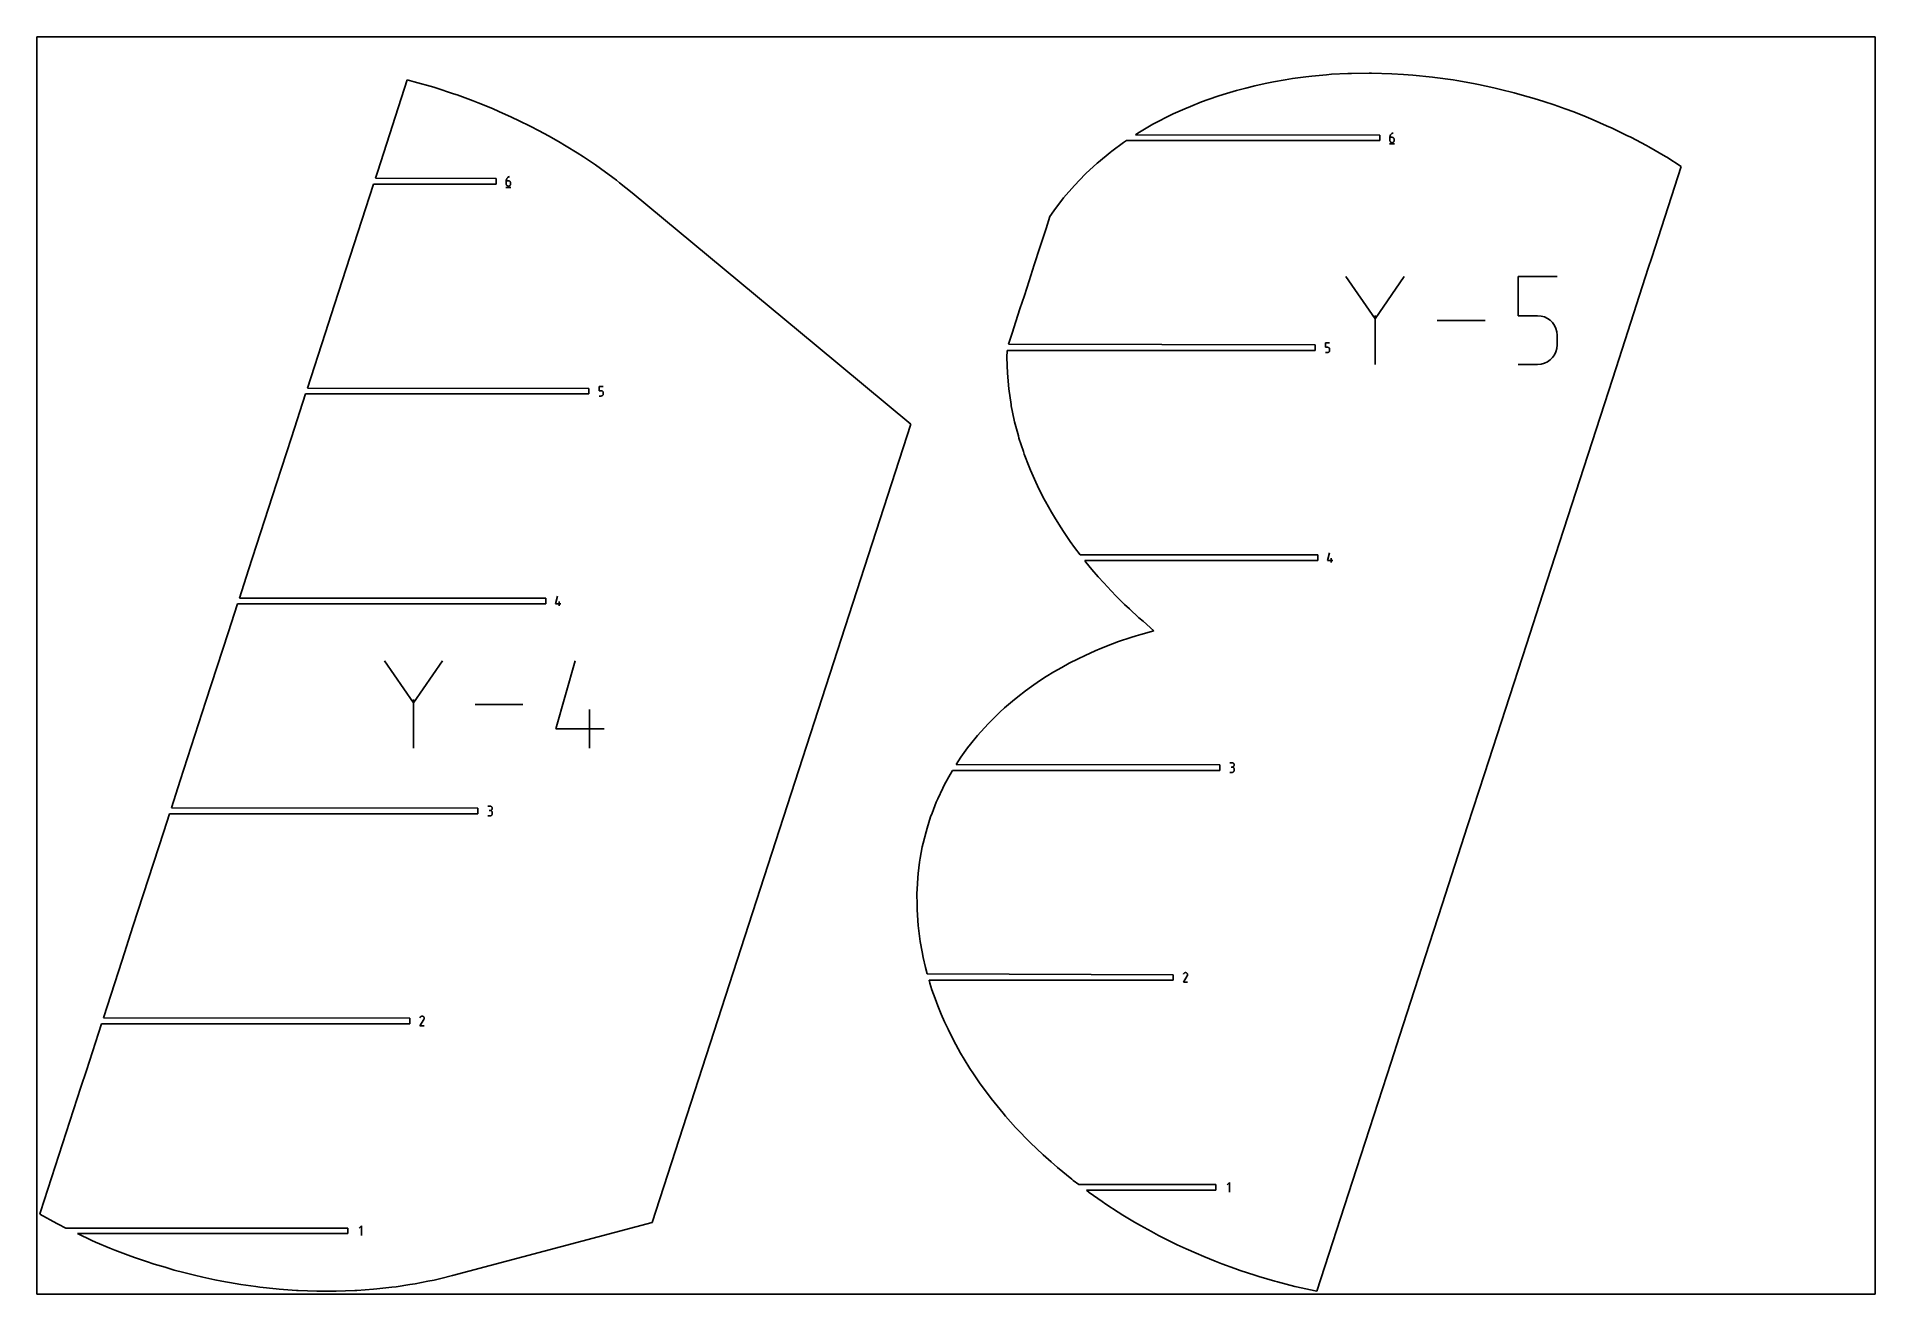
# Model space of a CAD drawing. Extents: x 0 to 38, y 0 to 26.
import ezdxf

# ---------------------------------------------------------------- set-up
doc = ezdxf.new("R2010")
doc.units = 0

msp = doc.modelspace()

# ---------------------------------------------------------------- linework, layer by layer
at = {"layer": 'annotation', "color": 1}
for p, q in [((27.971881, 23.947362), (27.969011, 23.934374)), ((27.976519, 23.95966), (27.971881, 23.947362)), ((27.982803, 23.971106), (27.976519, 23.95966)), ((27.990615, 23.981538), (27.982803, 23.971106)), ((27.999835, 23.990797), (27.990615, 23.981538)), ((28.010342, 23.998721), (27.999835, 23.990797)), ((28.022017, 24.005148), (28.010342, 23.998721)), ((28.03474, 24.009919), (28.022017, 24.005148)), ((28.03474, 24.009919), (28.03474, 24.009919)), ((27.962465, 23.784919), (28.062465, 23.784919)), ((27.969011, 23.934374), (27.968027, 23.920856)), ((27.968027, 23.920856), (27.968027, 23.854381)), ((28.01244, 23.920856), (27.968027, 23.920856)), ((27.968027, 23.854381), (27.968027, 23.854381)), ((27.968027, 23.854381), (27.968744, 23.846392)), ((27.968744, 23.846392), (27.970811, 23.838871)), ((27.970811, 23.838871), (27.974101, 23.831945)), ((27.974101, 23.831945), (27.978488, 23.825739)), ((27.978488, 23.825739), (27.983844, 23.820379)), ((27.983844, 23.820379), (27.990044, 23.815991)), ((27.990044, 23.815991), (27.996961, 23.812702)), ((27.996961, 23.812702), (28.004469, 23.810635)), ((28.004469, 23.810635), (28.01244, 23.809919)), ((28.020427, 23.920143), (28.01244, 23.920856)), ((28.01244, 23.809919), (28.020427, 23.810635)), ((28.01244, 23.809919), (28.01244, 23.809919)), ((28.027944, 23.918087), (28.020427, 23.920143)), ((28.020427, 23.810635), (28.027944, 23.812702)), ((28.034863, 23.914812), (28.027944, 23.918087)), ((28.027944, 23.812702), (28.034863, 23.815991)), ((28.041061, 23.910442), (28.034863, 23.914812)), ((28.034863, 23.815991), (28.041061, 23.820379)), ((28.046413, 23.905101), (28.041061, 23.910442)), ((28.041061, 23.820379), (28.046413, 23.825739)), ((28.050792, 23.898913), (28.046413, 23.905101)), ((28.046413, 23.825739), (28.050792, 23.831945)), ((28.054076, 23.892002), (28.050792, 23.898913)), ((28.050792, 23.831945), (28.054076, 23.838871)), ((28.056137, 23.884491), (28.054076, 23.892002)), ((28.054076, 23.838871), (28.056137, 23.846392)), ((28.056852, 23.876506), (28.056137, 23.884491)), ((28.056137, 23.846392), (28.056852, 23.854381)), ((28.056852, 23.854381), (28.056852, 23.876506)), ((28.056852, 23.876506), (28.056852, 23.876506)), ((9.698734, 22.886545), (9.798734, 22.886545)), ((9.70528, 23.036), (9.704296, 23.022482)), ((9.704296, 23.022482), (9.704296, 22.956007)), ((9.748709, 23.022482), (9.704296, 23.022482)), ((9.704296, 22.956007), (9.704296, 22.956007)), ((9.704296, 22.956007), (9.705013, 22.948018)), ((9.705013, 22.948018), (9.70708, 22.940497)), ((9.70815, 23.048989), (9.70528, 23.036)), ((9.70708, 22.940497), (9.71037, 22.933571)), ((9.712787, 23.061286), (9.70815, 23.048989)), ((9.71037, 22.933571), (9.714757, 22.927365)), ((9.719072, 23.072732), (9.712787, 23.061286)), ((9.714757, 22.927365), (9.720113, 22.922005)), ((9.726884, 23.083165), (9.719072, 23.072732)), ((9.720113, 22.922005), (9.726313, 22.917618)), ((9.726313, 22.917618), (9.73323, 22.914328)), ((9.736104, 23.092423), (9.726884, 23.083165)), ((9.73323, 22.914328), (9.740737, 22.912261)), ((9.746611, 23.100347), (9.736104, 23.092423)), ((9.740737, 22.912261), (9.748709, 22.911545)), ((9.758286, 23.106774), (9.746611, 23.100347)), ((9.756696, 23.021769), (9.748709, 23.022482)), ((9.748709, 22.911545), (9.756696, 22.912261)), ((9.748709, 22.911545), (9.748709, 22.911545)), ((9.764212, 23.019713), (9.756696, 23.021769)), ((9.756696, 22.912261), (9.764212, 22.914328)), ((9.771009, 23.111545), (9.758286, 23.106774)), ((9.771132, 23.016438), (9.764212, 23.019713)), ((9.764212, 22.914328), (9.771132, 22.917618)), ((9.771009, 23.111545), (9.771009, 23.111545)), ((9.77733, 23.012068), (9.771132, 23.016438)), ((9.771132, 22.917618), (9.77733, 22.922005)), ((9.782681, 23.006727), (9.77733, 23.012068)), ((9.77733, 22.922005), (9.782681, 22.927365)), ((9.787061, 23.000539), (9.782681, 23.006727)), ((9.782681, 22.927365), (9.787061, 22.933571)), ((9.790344, 22.993628), (9.787061, 23.000539)), ((9.787061, 22.933571), (9.790344, 22.940497)), ((9.792406, 22.986117), (9.790344, 22.993628)), ((9.790344, 22.940497), (9.792406, 22.948018)), ((9.793121, 22.978132), (9.792406, 22.986117)), ((9.792406, 22.948018), (9.793121, 22.956007)), ((9.793121, 22.956007), (9.793121, 22.978132)), ((9.793121, 22.978132), (9.793121, 22.978132)), ((27.661328, 20.164901), (27.0564, 21.039709)), ((28.266142, 21.039709), (27.661328, 20.164901)), ((30.617956, 20.232059), (30.617956, 21.039653)), ((30.617956, 21.039653), (31.423389, 21.039653)), ((27.661328, 20.2353), (27.661328, 19.226063)), ((31.020673, 20.232059), (30.617956, 20.232059)), ((31.092982, 20.225595), (31.020673, 20.232059)), ((31.161072, 20.206953), (31.092982, 20.225595)), ((31.223798, 20.177258), (31.161072, 20.206953)), ((31.280014, 20.137633), (31.223798, 20.177258)), ((29.938052, 20.132886), (28.946444, 20.132886)), ((31.328576, 20.089202), (31.280014, 20.137633)), ((31.36834, 20.033091), (31.328576, 20.089202)), ((31.39816, 19.970422), (31.36834, 20.033091)), ((31.416891, 19.902321), (31.39816, 19.970422)), ((31.423389, 19.829911), (31.416891, 19.902321)), ((31.423389, 19.629292), (31.423389, 19.829911)), ((31.423389, 19.829911), (31.423389, 19.829911)), ((26.634204, 19.580844), (26.634204, 19.669907)), ((26.634204, 19.669907), (26.723028, 19.669907)), ((26.678616, 19.580844), (26.634204, 19.580844)), ((26.634204, 19.469907), (26.678616, 19.469907)), ((26.68659, 19.580132), (26.678616, 19.580844)), ((26.678616, 19.469907), (26.686587, 19.470624)), ((26.678616, 19.469907), (26.678616, 19.469907)), ((26.686587, 19.470624), (26.694094, 19.47269)), ((26.694099, 19.578076), (26.68659, 19.580132)), ((26.694094, 19.47269), (26.701011, 19.47598)), ((26.701017, 19.574801), (26.694099, 19.578076)), ((26.701011, 19.47598), (26.707211, 19.480368)), ((26.707217, 19.570431), (26.701017, 19.574801)), ((26.707211, 19.480368), (26.712568, 19.485728)), ((26.712572, 19.56509), (26.707217, 19.570431)), ((26.712568, 19.485728), (26.716955, 19.491934)), ((26.716957, 19.558902), (26.712572, 19.56509)), ((26.716955, 19.491934), (26.720244, 19.49886)), ((26.720246, 19.551991), (26.716957, 19.558902)), ((26.720244, 19.49886), (26.722311, 19.506381)), ((26.722312, 19.54448), (26.720246, 19.551991)), ((26.722311, 19.506381), (26.723028, 19.51437)), ((26.723028, 19.536495), (26.722312, 19.54448)), ((26.723028, 19.51437), (26.723028, 19.536495)), ((26.723028, 19.536495), (26.723028, 19.536495)), ((31.328539, 19.369573), (31.368315, 19.425846)), ((31.368315, 19.425846), (31.398147, 19.488651)), ((31.398147, 19.488651), (31.416887, 19.556847)), ((31.416887, 19.556847), (31.423389, 19.629292)), ((30.617956, 19.22612), (31.020673, 19.22612)), ((31.020673, 19.22612), (31.092952, 19.232619)), ((31.020673, 19.22612), (31.020673, 19.22612)), ((31.092952, 19.232619), (31.161027, 19.251355)), ((31.161027, 19.251355), (31.223747, 19.281187)), ((31.223747, 19.281187), (31.279967, 19.320973)), ((31.279967, 19.320973), (31.328539, 19.369573)), ((11.621459, 18.682471), (11.621459, 18.771534)), ((11.621459, 18.771534), (11.710284, 18.771534)), ((11.665871, 18.682471), (11.621459, 18.682471)), ((11.673846, 18.681758), (11.665871, 18.682471)), ((11.681355, 18.679702), (11.673846, 18.681758)), ((11.688272, 18.676427), (11.681355, 18.679702)), ((11.694472, 18.672057), (11.688272, 18.676427)), ((11.699828, 18.666716), (11.694472, 18.672057)), ((11.704213, 18.660528), (11.699828, 18.666716)), ((11.707501, 18.653617), (11.704213, 18.660528)), ((11.709567, 18.646106), (11.707501, 18.653617)), ((11.710284, 18.638121), (11.709567, 18.646106)), ((11.710284, 18.615996), (11.710284, 18.638121)), ((11.710284, 18.638121), (11.710284, 18.638121)), ((11.621459, 18.571534), (11.665871, 18.571534)), ((11.665871, 18.571534), (11.673842, 18.57225)), ((11.665871, 18.571534), (11.665871, 18.571534)), ((11.673842, 18.57225), (11.68135, 18.574317)), ((11.68135, 18.574317), (11.688267, 18.577606)), ((11.688267, 18.577606), (11.694467, 18.581994)), ((11.694467, 18.581994), (11.699823, 18.587354)), ((11.699823, 18.587354), (11.70421, 18.59356)), ((11.70421, 18.59356), (11.7075, 18.600486)), ((11.7075, 18.600486), (11.709567, 18.608007)), ((11.709567, 18.608007), (11.710284, 18.615996)), ((26.676967, 15.174359), (26.721317, 15.329896)), ((26.75473, 15.129896), (26.75473, 15.218721)), ((26.788017, 15.174359), (26.676967, 15.174359)), ((10.719546, 14.275985), (10.763895, 14.431522)), ((10.830595, 14.275985), (10.719546, 14.275985)), ((10.797308, 14.231522), (10.797308, 14.320347)), ((7.786144, 12.224826), (7.184621, 13.09471)), ((8.387554, 13.09471), (7.786144, 12.224826)), ((10.726132, 11.692231), (11.126016, 13.094654)), ((7.786144, 12.294828), (7.786144, 11.291272)), ((10.050054, 12.192991), (9.064027, 12.192991)), ((11.427286, 11.291329), (11.427286, 12.092228)), ((11.727426, 11.692231), (10.726132, 11.692231)), ((24.706914, 10.989653), (24.662502, 10.989653)), ((24.662502, 10.789892), (24.706914, 10.789892)), ((24.706914, 10.900828), (24.684676, 10.900828)), ((24.684676, 10.900828), (24.706914, 10.900828)), ((24.714902, 10.988936), (24.706914, 10.989653)), ((24.706914, 10.900828), (24.714902, 10.901546)), ((24.714902, 10.900111), (24.706914, 10.900828)), ((24.706914, 10.900828), (24.706914, 10.900828)), ((24.706914, 10.789892), (24.714902, 10.790608)), ((24.706914, 10.789892), (24.706914, 10.789892)), ((24.722418, 10.98687), (24.714902, 10.988936)), ((24.714902, 10.901546), (24.722418, 10.903613)), ((24.722418, 10.898045), (24.714902, 10.900111)), ((24.714902, 10.790608), (24.722418, 10.792673)), ((24.729337, 10.983582), (24.722418, 10.98687)), ((24.722418, 10.903613), (24.729337, 10.906904)), ((24.729337, 10.894757), (24.722418, 10.898045)), ((24.722418, 10.792673), (24.729337, 10.79596)), ((24.735535, 10.979198), (24.729337, 10.983582)), ((24.729337, 10.906904), (24.735535, 10.911294)), ((24.735535, 10.890374), (24.729337, 10.894757)), ((24.729337, 10.79596), (24.735535, 10.800342)), ((24.740887, 10.973847), (24.735535, 10.979198)), ((24.735535, 10.911294), (24.740887, 10.916656)), ((24.740887, 10.885022), (24.735535, 10.890374)), ((24.735535, 10.800342), (24.740887, 10.805692)), ((24.745267, 10.967655), (24.740887, 10.973847)), ((24.740887, 10.916656), (24.745267, 10.922864)), ((24.745267, 10.87883), (24.740887, 10.885022)), ((24.740887, 10.805692), (24.745267, 10.811884)), ((24.74855, 10.960749), (24.745267, 10.967655)), ((24.745267, 10.922864), (24.74855, 10.929792)), ((24.74855, 10.871924), (24.745267, 10.87883)), ((24.745267, 10.811884), (24.74855, 10.818791)), ((24.750611, 10.953256), (24.74855, 10.960749)), ((24.74855, 10.929792), (24.750611, 10.937314)), ((24.750611, 10.864431), (24.74855, 10.871924)), ((24.74855, 10.818791), (24.750611, 10.826285)), ((24.751326, 10.945304), (24.750611, 10.953256)), ((24.750611, 10.937314), (24.751326, 10.945304)), ((24.751326, 10.856479), (24.750611, 10.864431)), ((24.750611, 10.826285), (24.751326, 10.834241)), ((24.751326, 10.945304), (24.751326, 10.945304)), ((24.751326, 10.834241), (24.751326, 10.856479)), ((24.751326, 10.856479), (24.751326, 10.856479)), ((9.369649, 10.091279), (9.325237, 10.091279)), ((9.325237, 9.891518), (9.369649, 9.891518)), ((9.369649, 10.002455), (9.347412, 10.002455)), ((9.347412, 10.002455), (9.369649, 10.002455)), ((9.377637, 10.090562), (9.369649, 10.091279)), ((9.369649, 10.002455), (9.377637, 10.003172)), ((9.377637, 10.001738), (9.369649, 10.002455)), ((9.369649, 10.002455), (9.369649, 10.002455)), ((9.369649, 9.891518), (9.377637, 9.892234)), ((9.369649, 9.891518), (9.369649, 9.891518)), ((9.385153, 10.088496), (9.377637, 10.090562)), ((9.377637, 10.003172), (9.385153, 10.005239)), ((9.385153, 9.999671), (9.377637, 10.001738)), ((9.377637, 9.892234), (9.385153, 9.894299)), ((9.392072, 10.085208), (9.385153, 10.088496)), ((9.385153, 10.005239), (9.392072, 10.008531)), ((9.392072, 9.996383), (9.385153, 9.999671)), ((9.385153, 9.894299), (9.392072, 9.897586)), ((9.39827, 10.080825), (9.392072, 10.085208)), ((9.392072, 10.008531), (9.39827, 10.01292)), ((9.39827, 9.992), (9.392072, 9.996383)), ((9.392072, 9.897586), (9.39827, 9.901968)), ((9.403622, 10.075473), (9.39827, 10.080825)), ((9.39827, 10.01292), (9.403622, 10.018282)), ((9.403622, 9.986648), (9.39827, 9.992)), ((9.39827, 9.901968), (9.403622, 9.907319)), ((9.408002, 10.069281), (9.403622, 10.075473)), ((9.403622, 10.018282), (9.408002, 10.02449)), ((9.408002, 9.980456), (9.403622, 9.986648)), ((9.403622, 9.907319), (9.408002, 9.91351)), ((9.411285, 10.062375), (9.408002, 10.069281)), ((9.408002, 10.02449), (9.411285, 10.031418)), ((9.411285, 9.97355), (9.408002, 9.980456)), ((9.408002, 9.91351), (9.411285, 9.920417)), ((9.413346, 10.054882), (9.411285, 10.062375)), ((9.411285, 10.031418), (9.413346, 10.03894)), ((9.413346, 9.966057), (9.411285, 9.97355)), ((9.411285, 9.920417), (9.413346, 9.927912)), ((9.414061, 10.04693), (9.413346, 10.054882)), ((9.413346, 10.03894), (9.414061, 10.04693)), ((9.414061, 9.958105), (9.413346, 9.966057)), ((9.413346, 9.927912), (9.414061, 9.935867)), ((9.414061, 10.04693), (9.414061, 10.04693)), ((9.414061, 9.935867), (9.414061, 9.958105)), ((9.414061, 9.958105), (9.414061, 9.958105)), ((23.699286, 6.449873), (23.781363, 6.582006)), ((23.705243, 6.627635), (23.699411, 6.616447)), ((23.709872, 6.634198), (23.705243, 6.627635)), ((23.715425, 6.639677), (23.709872, 6.634198)), ((23.721733, 6.644027), (23.715425, 6.639677)), ((23.728629, 6.647205), (23.721733, 6.644027)), ((23.735942, 6.649167), (23.728629, 6.647205)), ((23.743505, 6.649869), (23.735942, 6.649167)), ((23.751148, 6.649268), (23.743505, 6.649869)), ((23.758702, 6.647318), (23.751148, 6.649268)), ((23.765998, 6.643978), (23.758702, 6.647318)), ((23.772524, 6.639344), (23.765998, 6.643978)), ((23.765998, 6.643978), (23.765998, 6.643978)), ((23.777981, 6.633783), (23.772524, 6.639344)), ((23.782319, 6.627465), (23.777981, 6.633783)), ((23.781363, 6.582006), (23.781461, 6.582127)), ((23.781363, 6.582006), (23.781363, 6.582006)), ((23.781461, 6.582127), (23.781555, 6.58225)), ((23.781555, 6.58225), (23.781646, 6.582374)), ((23.781646, 6.582374), (23.781734, 6.582502)), ((23.781734, 6.582502), (23.781819, 6.582634)), ((23.781819, 6.582634), (23.781904, 6.582771)), ((23.781904, 6.582771), (23.781987, 6.582914)), ((23.781987, 6.582914), (23.78207, 6.583064)), ((23.78207, 6.583064), (23.782153, 6.583223)), ((23.782153, 6.583223), (23.785542, 6.590499)), ((23.782153, 6.583223), (23.782153, 6.583223)), ((23.785491, 6.620562), (23.782319, 6.627465)), ((23.787448, 6.613244), (23.785491, 6.620562)), ((23.785542, 6.590499), (23.787522, 6.598041)), ((23.788141, 6.60568), (23.787448, 6.613244)), ((23.787522, 6.598041), (23.788141, 6.60568)), ((23.788111, 6.449873), (23.699286, 6.449873)), ((7.925773, 5.729261), (7.919941, 5.718073)), ((7.930401, 5.735824), (7.925773, 5.729261)), ((7.935954, 5.741303), (7.930401, 5.735824)), ((7.942263, 5.745653), (7.935954, 5.741303)), ((7.949158, 5.748831), (7.942263, 5.745653)), ((7.956472, 5.750793), (7.949158, 5.748831)), ((7.964035, 5.751495), (7.956472, 5.750793)), ((7.971677, 5.750894), (7.964035, 5.751495)), ((7.979231, 5.748945), (7.971677, 5.750894)), ((7.986528, 5.745604), (7.979231, 5.748945)), ((7.993054, 5.74097), (7.986528, 5.745604)), ((7.986528, 5.745604), (7.986528, 5.745604)), ((7.99851, 5.735409), (7.993054, 5.74097)), ((8.002849, 5.729092), (7.99851, 5.735409)), ((8.006021, 5.722188), (8.002849, 5.729092)), ((8.007977, 5.71487), (8.006021, 5.722188)), ((8.00867, 5.707306), (8.007977, 5.71487)), ((8.008051, 5.699668), (8.00867, 5.707306)), ((7.919815, 5.551499), (8.001892, 5.683632)), ((8.00864, 5.551499), (7.919815, 5.551499)), ((8.001892, 5.683632), (8.001991, 5.683753)), ((8.001892, 5.683632), (8.001892, 5.683632)), ((8.001991, 5.683753), (8.002085, 5.683876)), ((8.002085, 5.683876), (8.002175, 5.684)), ((8.002175, 5.684), (8.002263, 5.684128)), ((8.002263, 5.684128), (8.002349, 5.68426)), ((8.002349, 5.68426), (8.002433, 5.684397)), ((8.002433, 5.684397), (8.002516, 5.68454)), ((8.002516, 5.68454), (8.002599, 5.68469)), ((8.002599, 5.68469), (8.002683, 5.684849)), ((8.002683, 5.684849), (8.006071, 5.692125)), ((8.002683, 5.684849), (8.002683, 5.684849)), ((8.006071, 5.692125), (8.008051, 5.699668)), ((24.651227, 2.309863), (24.606765, 2.265388)), ((24.651227, 2.109863), (24.651227, 2.309863)), ((6.709534, 1.411489), (6.665071, 1.367014)), ((6.709534, 1.211489), (6.709534, 1.411489))]:
    msp.add_line(p, q, dxfattribs=at)
at = {"layer": 'boundary', "color": 5}
for p, q in [((7.656908, 25.106176), (7.047287, 23.223636)), ((7.799904, 25.070404), (7.656908, 25.106176)), ((25.805926, 25.111826), (25.561515, 25.070509)), ((25.954953, 25.137019), (25.805926, 25.111826)), ((26.229022, 25.172001), (25.954953, 25.137019)), ((26.355225, 25.18811), (26.229022, 25.172001)), ((26.660026, 25.214794), (26.355225, 25.18811)), ((26.761452, 25.223673), (26.660026, 25.214794)), ((27.097842, 25.239994), (26.761452, 25.223673)), ((27.172734, 25.243627), (27.097842, 25.239994)), ((27.54134, 25.247444), (27.172734, 25.243627)), ((27.588163, 25.247929), (27.54134, 25.247444)), ((28.006826, 25.23657), (27.588163, 25.247929)), ((28.249325, 25.22102), (28.006826, 25.23657)), ((28.440793, 25.208266), (28.249325, 25.22102)), ((28.850153, 25.167004), (28.440793, 25.208266)), ((28.894345, 25.160936), (28.850153, 25.167004)), ((29.272955, 25.10895), (28.894345, 25.160936)), ((29.34868, 25.095787), (29.272955, 25.10895)), ((29.695277, 25.035539), (29.34868, 25.095787)), ((8.205107, 24.954913), (7.799904, 25.070404)), ((8.246697, 24.94147), (8.205107, 24.954913)), ((8.616225, 24.822035), (8.246697, 24.94147)), ((8.688531, 24.795841), (8.616225, 24.822035)), ((9.022254, 24.674944), (8.688531, 24.795841)), ((24.213195, 24.70322), (24.073195, 24.653745)), ((24.430797, 24.780119), (24.213195, 24.70322)), ((24.594476, 24.829848), (24.430797, 24.780119)), ((24.798596, 24.891864), (24.594476, 24.829848)), ((24.987653, 24.940417), (24.798596, 24.891864)), ((25.175777, 24.988731), (24.987653, 24.940417)), ((25.391796, 25.034528), (25.175777, 24.988731)), ((25.561515, 25.070509), (25.391796, 25.034528)), ((29.802575, 25.012953), (29.695277, 25.035539)), ((30.116182, 24.946937), (29.802575, 25.012953)), ((30.254796, 24.912629), (30.116182, 24.946937)), ((30.534746, 24.843338), (30.254796, 24.912629)), ((30.704119, 24.795063), (30.534746, 24.843338)), ((30.950047, 24.724969), (30.704119, 24.795063)), ((31.149322, 24.660561), (30.950047, 24.724969)), ((9.12421, 24.633916), (9.022254, 24.674944)), ((9.4223, 24.513961), (9.12421, 24.633916)), ((9.55256, 24.456145), (9.4223, 24.513961)), ((9.815483, 24.339444), (9.55256, 24.456145)), ((9.972428, 24.263029), (9.815483, 24.339444)), ((23.391708, 24.358256), (23.149335, 24.2316)), ((23.489815, 24.403598), (23.391708, 24.358256)), ((23.726577, 24.513021), (23.489815, 24.403598)), ((23.844697, 24.560977), (23.726577, 24.513021)), ((24.073195, 24.653745), (23.844697, 24.560977)), ((31.361165, 24.592092), (31.149322, 24.660561)), ((31.589191, 24.509485), (31.361165, 24.592092)), ((31.767193, 24.445001), (31.589191, 24.509485)), ((32.022537, 24.342248), (31.767193, 24.445001)), ((32.16724, 24.284018), (32.022537, 24.342248)), ((10.200931, 24.151774), (9.972428, 24.263029)), ((10.382692, 24.055119), (10.200931, 24.151774)), ((10.577794, 23.95137), (10.382692, 24.055119)), ((10.78227, 23.833009), (10.577794, 23.95137)), ((22.760145, 24.007999), (22.708082, 23.973669)), ((22.708082, 23.973669), (27.757465, 23.967419)), ((22.823985, 24.045535), (22.760145, 24.007999)), ((23.069328, 24.189791), (22.823985, 24.045535)), ((23.149335, 24.2316), (23.069328, 24.189791)), ((27.757465, 23.967419), (27.757465, 23.852419)), ((32.448192, 24.159315), (32.16724, 24.284018)), ((32.560423, 24.1095), (32.448192, 24.159315)), ((32.865009, 23.961201), (32.560423, 24.1095)), ((32.945871, 23.921831), (32.865009, 23.961201)), ((10.945247, 23.73867), (10.78227, 23.833009)), ((11.170115, 23.597335), (10.945247, 23.73867)), ((11.302475, 23.514143), (11.170115, 23.597335)), ((22.184075, 23.606062), (21.945195, 23.408879)), ((22.221323, 23.633552), (22.184075, 23.606062)), ((22.464844, 23.813279), (22.221323, 23.633552)), ((22.5242, 23.852419), (22.464844, 23.813279)), ((27.757465, 23.852419), (22.5242, 23.852419)), ((33.271876, 23.748471), (32.945871, 23.921831)), ((33.322734, 23.721426), (33.271876, 23.748471)), ((33.667722, 23.52173), (33.322734, 23.721426)), ((7.047287, 23.223636), (6.99925, 23.075295)), ((11.545223, 23.348774), (11.302475, 23.514143)), ((11.648691, 23.278287), (11.545223, 23.348774)), ((11.906636, 23.088039), (11.648691, 23.278287)), ((21.918454, 23.386806), (21.686569, 23.172616)), ((21.945195, 23.408879), (21.918454, 23.386806)), ((33.381191, 21.436718), (33.990951, 23.319688)), ((33.690186, 23.508727), (33.667722, 23.52173)), ((33.990951, 23.319688), (33.690186, 23.508727)), ((6.959985, 22.954045), (6.154357, 20.466224)), ((9.493734, 22.954045), (6.959985, 22.954045)), ((6.99925, 23.075295), (9.493734, 23.069045)), ((9.493734, 23.069045), (9.493734, 22.954045)), ((11.98313, 23.03162), (11.906636, 23.088039)), ((12.04784, 22.979975), (11.98313, 23.03162)), ((12.305058, 22.774686), (12.04784, 22.979975)), ((21.445896, 22.925439), (21.223579, 22.668038)), ((21.668571, 23.155991), (21.445896, 22.925439)), ((21.686569, 23.172616), (21.668571, 23.155991)), ((16.11292, 19.613293), (12.305058, 22.774686)), ((21.223579, 22.668038), (21.019961, 22.401116)), ((20.940386, 22.282413), (20.861077, 22.037501)), ((21.019961, 22.401116), (20.940386, 22.282413)), ((20.861077, 22.037501), (20.733675, 21.644077)), ((20.617454, 21.285183), (20.510893, 20.956118)), ((20.733675, 21.644077), (20.617454, 21.285183)), ((33.310148, 21.217334), (33.381191, 21.436718)), ((20.510893, 20.956118), (20.412733, 20.652994)), ((32.64267, 19.15613), (33.310148, 21.217334)), ((20.412733, 20.652994), (20.32192, 20.372557)), ((6.154357, 20.466224), (5.959104, 19.863271)), ((20.32192, 20.372557), (20.237569, 20.11208)), ((5.959104, 19.863271), (5.593828, 18.735284)), ((20.158933, 19.869245), (20.085367, 19.642071)), ((20.237569, 20.11208), (20.158933, 19.869245)), ((18.067363, 17.990661), (16.11292, 19.613293)), ((20.055558, 19.512407), (20.050911, 19.367627)), ((26.423641, 19.512407), (20.055558, 19.512407)), ((20.085367, 19.642071), (26.423641, 19.627407)), ((26.423641, 19.627407), (26.423641, 19.512407)), ((20.050911, 19.367627), (20.061204, 19.043802)), ((20.061204, 19.043802), (20.090515, 18.71909)), ((32.484598, 18.667995), (32.64267, 19.15613)), ((5.593828, 18.735284), (11.410896, 18.729034)), ((11.410896, 18.729034), (11.410896, 18.614034)), ((20.090515, 18.71909), (20.138607, 18.39417)), ((31.89137, 16.836077), (32.484598, 18.667995)), ((5.554564, 18.614034), (5.263687, 17.715791)), ((11.410896, 18.614034), (5.554564, 18.614034)), ((20.138607, 18.39417), (20.142221, 18.370213)), ((20.142221, 18.370213), (20.20521, 18.069707)), ((12.722301, 1.484843), (18.067363, 17.990661)), ((20.20521, 18.069707), (20.212127, 18.036709)), ((20.212127, 18.036709), (20.290018, 17.746357)), ((5.263687, 17.715791), (4.954306, 16.760407)), ((20.290018, 17.746357), (20.301529, 17.703448)), ((20.301529, 17.703448), (20.3927, 17.424758)), ((20.3927, 17.424758), (20.410233, 17.371164)), ((20.410233, 17.371164), (20.5129, 17.105533)), ((20.5129, 17.105533), (20.538001, 17.040589)), ((4.954306, 16.760407), (4.377252, 14.978436)), ((20.538001, 17.040589), (20.650233, 16.789292)), ((20.650233, 16.789292), (20.68455, 16.712454)), ((31.643937, 16.07199), (31.89137, 16.836077)), ((20.68455, 16.712454), (20.804291, 16.476629)), ((20.804291, 16.476629), (20.849557, 16.38748)), ((20.849557, 16.38748), (20.974645, 16.16812)), ((20.974645, 16.16812), (21.032659, 16.066385)), ((21.032659, 16.066385), (21.160842, 15.864327)), ((31.128689, 14.480882), (31.643937, 16.07199)), ((21.160842, 15.864327), (21.233448, 15.749878)), ((21.233448, 15.749878), (21.362415, 15.565794)), ((21.362415, 15.565794), (21.451487, 15.438655)), ((21.451487, 15.438655), (21.567838, 15.287396)), ((21.567838, 15.287396), (26.477517, 15.287396)), ((26.477517, 15.287396), (26.477517, 15.172396)), ((4.377252, 14.978436), (4.188407, 14.395273)), ((26.477517, 15.172396), (21.661855, 15.172396)), ((21.661855, 15.172396), (21.68629, 15.133405)), ((21.68629, 15.133405), (21.809714, 14.986603)), ((21.809714, 14.986603), (21.937344, 14.834799)), ((21.937344, 14.834799), (22.054415, 14.70695)), ((22.054415, 14.70695), (22.20409, 14.543496)), ((22.20409, 14.543496), (22.312442, 14.434567)), ((30.790008, 13.435016), (31.128689, 14.480882)), ((4.149143, 14.274022), (3.955939, 13.677399)), ((10.520096, 14.274022), (4.149143, 14.274022)), ((4.188407, 14.395273), (10.520096, 14.389023)), ((10.520096, 14.389023), (10.520096, 14.274022)), ((22.312442, 14.434567), (22.485946, 14.260139)), ((22.485946, 14.260139), (22.583248, 14.169914)), ((22.583248, 14.169914), (22.782286, 13.985352)), ((22.782286, 13.985352), (22.866268, 13.913435)), ((23.092456, 13.719743), (22.818988, 13.642011)), ((22.866268, 13.913435), (23.092456, 13.719743)), ((3.955939, 13.677399), (3.497, 12.260174)), ((22.007603, 13.358803), (21.873144, 13.299823)), ((22.237324, 13.447017), (22.007603, 13.358803)), ((22.358824, 13.493674), (22.237324, 13.447017)), ((22.614564, 13.578761), (22.358824, 13.493674)), ((22.720708, 13.614075), (22.614564, 13.578761)), ((22.818988, 13.642011), (22.720708, 13.614075)), ((30.356061, 12.094967), (30.790008, 13.435016)), ((21.187176, 12.961093), (21.025547, 12.870504)), ((21.340228, 13.046875), (21.187176, 12.961093)), ((21.522841, 13.137672), (21.340228, 13.046875)), ((21.667823, 13.20976), (21.522841, 13.137672)), ((21.873144, 13.299823), (21.667823, 13.20976)), ((20.562549, 12.566922), (20.437657, 12.478898)), ((20.724466, 12.68104), (20.562549, 12.566922)), ((20.86686, 12.770646), (20.724466, 12.68104)), ((21.025547, 12.870504), (20.86686, 12.770646)), ((3.497, 12.260174), (2.96659, 10.622241)), ((20.165745, 12.264526), (20.004282, 12.12213)), ((20.274841, 12.350536), (20.165745, 12.264526)), ((20.437657, 12.478898), (20.274841, 12.350536)), ((19.66899, 11.801004), (19.516515, 11.631915)), ((19.751362, 11.882364), (19.66899, 11.801004)), ((19.909334, 12.038395), (19.751362, 11.882364)), ((20.004282, 12.12213), (19.909334, 12.038395)), ((29.924695, 10.762887), (30.356061, 12.094967)), ((19.445242, 11.552876), (19.30012, 11.371478)), ((19.516515, 11.631915), (19.445242, 11.552876)), ((19.04947, 11.026624), (19.004365, 10.953635)), ((19.102502, 11.101759), (19.04947, 11.026624)), ((19.238584, 11.29456), (19.102502, 11.101759)), ((19.30012, 11.371478), (19.238584, 11.29456)), ((18.878316, 10.74966), (18.764628, 10.537343)), ((18.929437, 10.832385), (18.878316, 10.74966)), ((24.451939, 10.832385), (18.929437, 10.832385)), ((19.004365, 10.953635), (24.451939, 10.947385)), ((24.451939, 10.947385), (24.451939, 10.832385)), ((29.574946, 9.682845), (29.924695, 10.762887)), ((2.96659, 10.622241), (2.782986, 10.055261)), ((18.725504, 10.464278), (18.624763, 10.244096)), ((18.764628, 10.537343), (18.725504, 10.464278)), ((2.743721, 9.934011), (2.624878, 9.567018)), ((9.114674, 9.934011), (2.743721, 9.934011)), ((2.782986, 10.055261), (9.114674, 10.049011)), ((9.114674, 10.049011), (9.114674, 9.934011)), ((18.504451, 9.944463), (18.476201, 9.870797)), ((18.591368, 10.171108), (18.504451, 9.944463)), ((18.624763, 10.244096), (18.591368, 10.171108)), ((2.624878, 9.567018), (1.98883, 7.602868)), ((18.380265, 9.564005), (18.322744, 9.328956)), ((18.40377, 9.639173), (18.380265, 9.564005)), ((18.476201, 9.870797), (18.40377, 9.639173)), ((29.049914, 8.061518), (29.574946, 9.682845)), ((18.303767, 9.25141), (18.261347, 9.014536)), ((18.322744, 9.328956), (18.303767, 9.25141)), ((18.246871, 8.933703), (18.219522, 8.696636)), ((18.261347, 9.014536), (18.246871, 8.933703)), ((18.197165, 8.375967), (18.192363, 8.285759)), ((18.209709, 8.611583), (18.197165, 8.375967)), ((18.219522, 8.696636), (18.209709, 8.611583)), ((18.192363, 8.285759), (18.194134, 8.053235)), ((18.194134, 8.053235), (18.194867, 7.956953)), ((28.786827, 7.249093), (29.049914, 8.061518)), ((1.98883, 7.602868), (1.762805, 6.904891)), ((18.194867, 7.956953), (18.210249, 7.729135)), ((18.210249, 7.729135), (18.21722, 7.625887)), ((18.21722, 7.625887), (18.245296, 7.404352)), ((18.245296, 7.404352), (18.259371, 7.293291)), ((18.259371, 7.293291), (18.299024, 7.079562)), ((28.167593, 5.336867), (28.786827, 7.249093)), ((1.762805, 6.904891), (1.377564, 5.71525)), ((18.299024, 7.079562), (18.321224, 6.959903)), ((18.321224, 6.959903), (18.371155, 6.755423)), ((18.371155, 6.755423), (18.402647, 6.626453)), ((18.402647, 6.626453), (23.488723, 6.607374)), ((23.488723, 6.492374), (18.445908, 6.492374)), ((18.445908, 6.492374), (18.461377, 6.432583)), ((23.488723, 6.607374), (23.488723, 6.492374)), ((18.461377, 6.432583), (18.503456, 6.293679)), ((18.503456, 6.293679), (18.569354, 6.111674)), ((18.569354, 6.111674), (18.623432, 5.962314)), ((1.377564, 5.71525), (7.709253, 5.709)), ((7.709253, 5.709), (7.709253, 5.594)), ((18.623432, 5.962314), (18.694722, 5.793316)), ((18.694722, 5.793316), (18.762312, 5.633089)), ((1.3383, 5.594), (1.025203, 4.627141)), ((7.709253, 5.594), (1.3383, 5.594)), ((18.762312, 5.633089), (18.837092, 5.478111)), ((18.837092, 5.478111), (18.919786, 5.30673)), ((27.993199, 4.798329), (28.167593, 5.336867)), ((18.919786, 5.30673), (18.996049, 5.166646)), ((18.996049, 5.166646), (19.095508, 4.983957)), ((19.095508, 4.983957), (19.171162, 4.859494)), ((1.025203, 4.627141), (0.912685, 4.279679)), ((19.171162, 4.859494), (19.289089, 4.665482)), ((19.289089, 4.665482), (19.361973, 4.557209)), ((27.279671, 2.594921), (27.993199, 4.798329)), ((0.912685, 4.279679), (0.07822, 1.70281)), ((19.361973, 4.557209), (19.500104, 4.352007)), ((19.500104, 4.352007), (19.568013, 4.260329)), ((19.568013, 4.260329), (19.728088, 4.044224)), ((19.728088, 4.044224), (19.788789, 3.969378)), ((19.788789, 3.969378), (19.972537, 3.742811)), ((19.972537, 3.742811), (20.023794, 3.68486)), ((20.023794, 3.68486), (20.232913, 3.448432)), ((20.232913, 3.448432), (20.272506, 3.407264)), ((20.272506, 3.407264), (20.508641, 3.161738)), ((20.508641, 3.161738), (20.534389, 3.137063)), ((20.534389, 3.137063), (20.799114, 2.88336)), ((20.799114, 2.88336), (20.967503, 2.734391)), ((20.967503, 2.734391), (21.095783, 2.620906)), ((21.095783, 2.620906), (21.394532, 2.376191)), ((21.394532, 2.376191), (21.421695, 2.353989)), ((21.421695, 2.353989), (21.536378, 2.267363)), ((26.4596, 0.0625), (27.195566, 2.3352)), ((27.195566, 2.3352), (27.279671, 2.594921)), ((21.536378, 2.267363), (24.374015, 2.267363)), ((24.374015, 2.152363), (21.697648, 2.152363)), ((21.697648, 2.152363), (21.752435, 2.104163)), ((21.752435, 2.104163), (22.02391, 1.914716)), ((22.02391, 1.914716), (22.095174, 1.864985)), ((24.374015, 2.267363), (24.374015, 2.152363)), ((0.07822, 1.70281), (0.0625, 1.654266)), ((0.0625, 1.654266), (0.418145, 1.459882)), ((22.095174, 1.864985), (22.353319, 1.698714)), ((22.353319, 1.698714), (22.449157, 1.636984)), ((22.449157, 1.636984), (22.691717, 1.493011)), ((0.418145, 1.459882), (0.442778, 1.446438)), ((0.442778, 1.446438), (0.597607, 1.368989)), ((0.597607, 1.368989), (6.432322, 1.368989)), ((6.432321, 1.253989), (0.842109, 1.253989)), ((0.842109, 1.253989), (1.139616, 1.111533)), ((6.432322, 1.368989), (6.432321, 1.253989)), ((8.591849, 0.386383), (12.722301, 1.484843)), ((22.691717, 1.493011), (22.813607, 1.420661)), ((22.813607, 1.420661), (23.038474, 1.297943)), ((23.038474, 1.297943), (23.187718, 1.216495)), ((23.187718, 1.216495), (23.39295, 1.113832)), ((1.139616, 1.111533), (1.21666, 1.076349)), ((1.21666, 1.076349), (1.50991, 0.954715)), ((1.50991, 0.954715), (1.614725, 0.91124)), ((1.614725, 0.91124), (1.885698, 0.809824)), ((1.885698, 0.809824), (2.019042, 0.759918)), ((23.39295, 1.113832), (23.570663, 1.024936)), ((23.570663, 1.024936), (23.754503, 0.940981)), ((23.754503, 0.940981), (23.9616, 0.846406)), ((23.9616, 0.846406), (24.12248, 0.779676)), ((24.12248, 0.779676), (24.359664, 0.681297)), ((2.019042, 0.759918), (2.26631, 0.677107)), ((2.26631, 0.677107), (2.428718, 0.622716)), ((2.428718, 0.622716), (2.651074, 0.556794)), ((2.651074, 0.556794), (2.842852, 0.499938)), ((2.842852, 0.499938), (3.03931, 0.449099)), ((3.03931, 0.449099), (3.260525, 0.391853)), ((3.260525, 0.391853), (3.430334, 0.354217)), ((8.353167, 0.328366), (8.591849, 0.386383)), ((24.359664, 0.681297), (24.496224, 0.630187)), ((24.496224, 0.630187), (24.763982, 0.529975)), ((24.763982, 0.529975), (24.87507, 0.49277)), ((24.87507, 0.49277), (25.173658, 0.392772)), ((25.173658, 0.392772), (25.258348, 0.367664)), ((3.430334, 0.354217), (3.680822, 0.2987)), ((3.680822, 0.2987), (3.823461, 0.272329)), ((3.823461, 0.272329), (4.102815, 0.220683)), ((4.102815, 0.220683), (4.217996, 0.203599)), ((4.217996, 0.203599), (4.525572, 0.157977)), ((4.525572, 0.157977), (4.61324, 0.148173)), ((4.61324, 0.148173), (4.948158, 0.110718)), ((4.948158, 0.110718), (5.008492, 0.10618)), ((5.008492, 0.10618), (5.369646, 0.079012)), ((5.369646, 0.079012), (5.403049, 0.077731)), ((5.403049, 0.077731), (5.789105, 0.062926)), ((5.789105, 0.062926), (5.904472, 0.062808)), ((5.904472, 0.062808), (6.187086, 0.062519)), ((6.187086, 0.062519), (6.574995, 0.076135)), ((6.574995, 0.076135), (6.618236, 0.077731)), ((6.618236, 0.077731), (6.95926, 0.103531)), ((6.95926, 0.103531), (7.026083, 0.108586)), ((7.026083, 0.108586), (7.339167, 0.144719)), ((7.339167, 0.144719), (7.428248, 0.154999)), ((7.428248, 0.154999), (7.714, 0.199687)), ((7.714, 0.199687), (7.823842, 0.216865)), ((7.823842, 0.216865), (8.083045, 0.268408)), ((8.083045, 0.268408), (8.211994, 0.29405)), ((8.211994, 0.29405), (8.353167, 0.328366)), ((25.258348, 0.367664), (25.587792, 0.269994)), ((25.587792, 0.269994), (25.645383, 0.255091)), ((25.645383, 0.255091), (26.005465, 0.16191)), ((26.005465, 0.16191), (26.03549, 0.155255)), ((26.03549, 0.155255), (26.425761, 0.068756)), ((26.425761, 0.068756), (26.4596, 0.0625))]:
    msp.add_line(p, q, dxfattribs=at)
at = {"layer": 'frame', "color": 5}
for p, q in [((38, 26), (0, 26)), ((0, 26), (0, 0)), ((38, 0), (38, 26)), ((0, 0), (38, 0))]:
    msp.add_line(p, q, dxfattribs=at)

doc.saveas('drawing.dxf')
